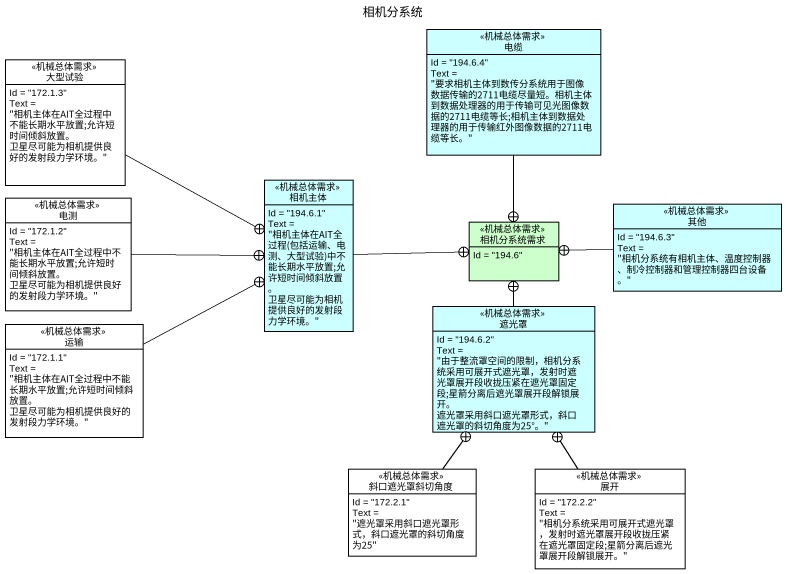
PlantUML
@startuml
title 相机分系统
hide circle
hide empty members
class 大型试验 <<机械总体需求>> {
  Id = "172.1.3"
  Text = "相机主体在AIT全过程中不能长期水平放置;允许短时间倾斜放置。 卫星尽可能为相机提供良好的发射段力学环境。"
}
class 电缆 <<机械总体需求>> #CCFFFF {
  Id = "194.6.4"
  Text = "要求相机主体到数传分系统用于图像数据传输的2711电缆尽量短。相机主体到数据处理器的用于传输可见光图像数据的2711电缆等长;相机主体到数据处理器的用于传输红外图像数据的2711电缆等长。"
}
class 电测 <<机械总体需求>> {
  Id = "172.1.2"
  Text = "相机主体在AIT全过程中不能长期水平放置;允许短时间倾斜放置。 卫星尽可能为相机提供良好的发射段力学环境。"
}
class 相机主体 <<机械总体需求>> #CCFFFF {
  Id = "194.6.1"
  {field} Text = "相机主体在AIT全过程(包括运输、电测、大型试验)中不能长期水平放置;允许短时间倾斜放置。 卫星尽可能为相机提供良好的发射段力学环境。"
}
class 其他 <<机械总体需求>> #CCFFFF {
  Id = "194.6.3"
  Text = "相机分系统有相机主体、温度控制器、制冷控制器和管理控制器四台设备。"
}
class 相机分系统需求 <<机械总体需求>> #CCFFCC {
  Id = "194.6"
}
class 运输 <<机械总体需求>> {
  Id = "172.1.1"
  Text = "相机主体在AIT全过程中不能长期水平放置;允许短时间倾斜放置。 卫星尽可能为相机提供良好的发射段力学环境。"
}
class 遮光罩 <<机械总体需求>> #CCFFFF {
  Id = "194.6.2"
  Text = "由于整流罩空间的限制，相机分系统采用可展开式遮光罩，发射时遮光罩展开段收拢压紧在遮光罩固定段;星箭分离后遮光罩展开段解锁展开。 遮光罩采用斜口遮光罩形式，斜口遮光罩的斜切角度为25°。"
}
class 斜口遮光罩斜切角度 <<机械总体需求>> {
  Id = "172.2.1"
  Text = "遮光罩采用斜口遮光罩形式，斜口遮光罩的斜切角度为25"
}
class 展开 <<机械总体需求>> {
  Id = "172.2.2"
  Text = "相机分系统采用可展开式遮光罩，发射时遮光罩展开段收拢压紧在遮光罩固定段;星箭分离后遮光罩展开段解锁展开。"
}
大型试验 -right-+ 相机主体
电缆 --+ 相机分系统需求
电测 -right-+ 相机主体
相机主体 -right-+ 相机分系统需求
其他 -left-+ 相机分系统需求
运输 -right-+ 相机主体
遮光罩 -up-+ 相机分系统需求
斜口遮光罩斜切角度 -up-+ 遮光罩
展开 -up-+ 遮光罩
@enduml
